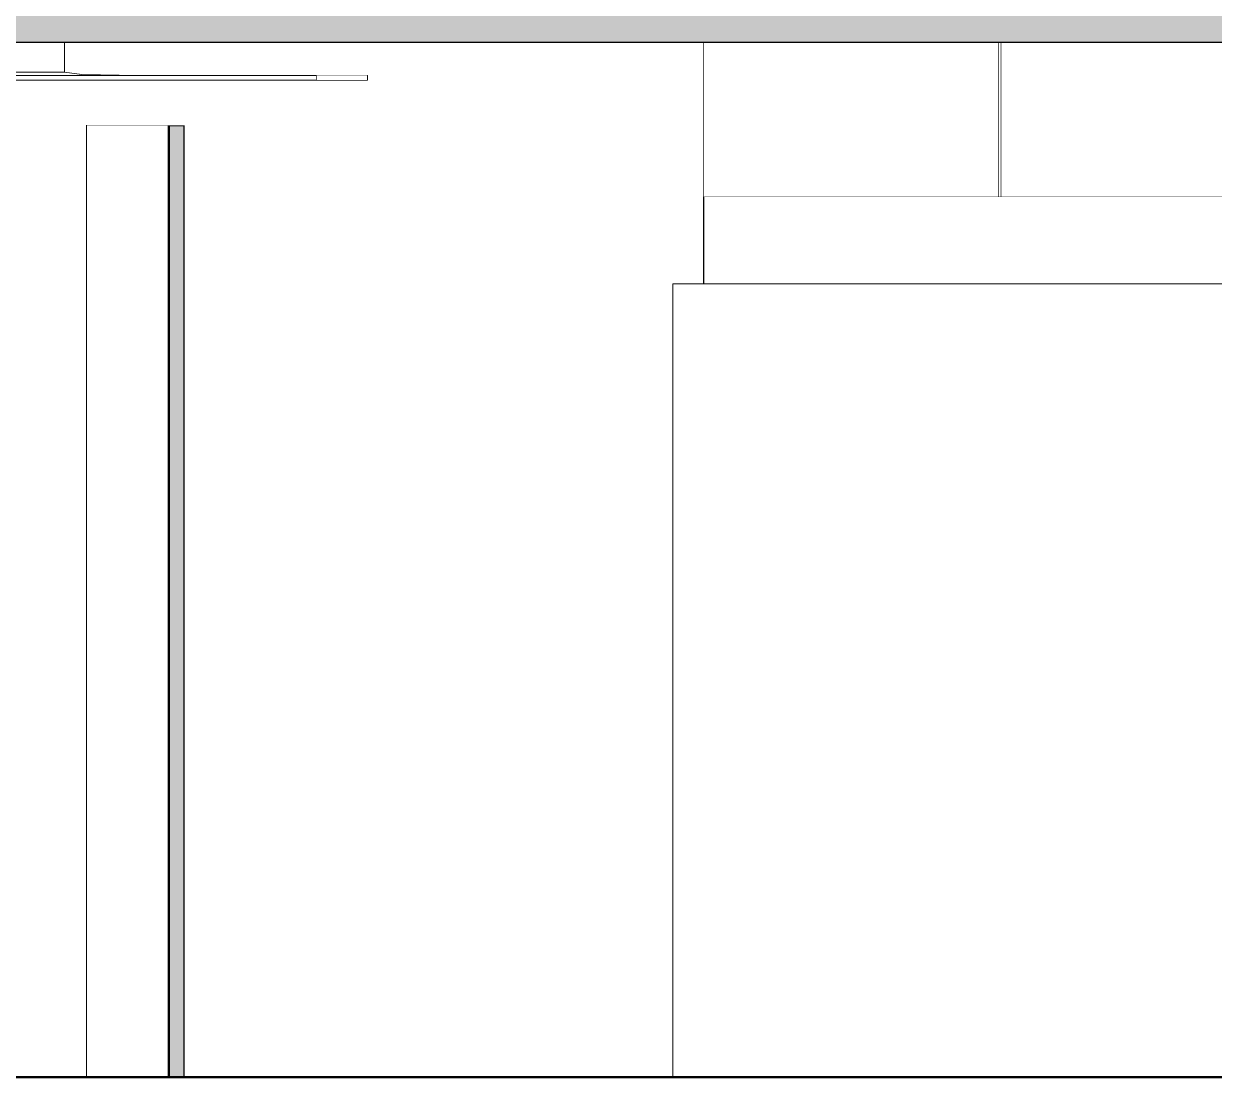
# Model space of a CAD drawing. Header units: millimetres. Extents: x -46169 to 237885, y -84465 to 18123.
# Drawn here: x 168719 to 172473, y -84333 to -81013 of the extents above; entities that cross this region are included whole.
import ezdxf

# ---------------------------------------------------------------- set-up
doc = ezdxf.new("R2010")
doc.units = ezdxf.units.MM
doc.header["$MEASUREMENT"] = 0
doc.linetypes.add('Wipeout_Contour', pattern=[1000, 0, -1000])
for name, color, linetype, lineweight in [('0_Pen_No__85', 8, 'Continuous', 20), ('New_A-25-M_Curtain_Wall_Pen_No__87', 8, 'Continuous', 20), ('New_A-25-M_Wall_Ext_Pen_No__87', 8, 'Continuous', 20), ('New_A-25-M_Wall_Int_Pen_No__87', 8, 'Continuous', 20)]:
    doc.layers.add(name, color=color, linetype=linetype, lineweight=lineweight)
for name, color, linetype in [('New_A-20-M_Floor_Slab', 7, 'Continuous'), ('New_A-25-M_Curtain_Wall', 7, 'Continuous'), ('New_A-25-M_Wall_Ext', 7, 'Continuous'), ('New_A-25-M_Wall_Int', 7, 'Continuous')]:
    doc.layers.add(name, color=color, linetype=linetype)
for name, color, linetype, lineweight, true_color in [('New_A-20-M_Floor_Slab_Pen_No__29', 7, 'Continuous', 50, 0x2a2a2a), ('New_A-20-M_Floor_Slab_Pen_No__81', 7, 'Continuous', 20, 0x6a6a6a), ('New_A-25-M_Wall_Ext_Pen_No__107', 7, 'Continuous', 15, 0xa6a6a6), ('New_A-25-M_Wall_Ext_Pen_No__27', 7, 'Continuous', 50, 0x2a2a2a)]:
    doc.layers.add(name, color=color, linetype=linetype, lineweight=lineweight, true_color=true_color)

# ---------------------------------------------------------------- blocks, each defined once
blk = doc.blocks.new('Section Elem_136_3', base_point=(129666.7, -84332.6))
at = {"color": 254, "linetype": 'Wipeout_Contour', "lineweight": 0, "ltscale": 764125.119659}
blk.add_wipeout([(172416.3, -81557.6), (172416.3, -81832.6), (172946.3, -81832.6), (172946.3, -81557.6)], dxfattribs=at).dxf.layer = 'New_A-25-M_Wall_Int'
at = {"color": 254, "linetype": 'Wipeout_Contour', "lineweight": 0, "ltscale": 762208.461349}
blk.add_wipeout([(171885.8, -81557.6), (171885.8, -81832.6), (172416.3, -81832.6), (172416.3, -81557.6)], dxfattribs=at).dxf.layer = 'New_A-25-M_Wall_Int'
at = {"layer": 'New_A-25-M_Wall_Int_Pen_No__87', "linetype": 'Continuous'}
for p, q in [((172416.3, -81557.6), (172946.3, -81557.6)), ((172416.3, -81832.6), (172946.3, -81832.6))]:
    blk.add_line(p, q, dxfattribs=at)
at = {"color": 254, "linetype": 'Wipeout_Contour', "lineweight": 0, "ltscale": 760290.869577}
blk.add_wipeout([(171354.8, -81557.6), (171354.8, -81832.6), (171885.8, -81832.6), (171885.8, -81557.6)], dxfattribs=at).dxf.layer = 'New_A-25-M_Wall_Int'
at = {"layer": 'New_A-25-M_Wall_Int_Pen_No__87', "linetype": 'Continuous'}
for p, q in [((171885.8, -81557.6), (172416.3, -81557.6)), ((171885.8, -81832.6), (172416.3, -81832.6))]:
    blk.add_line(p, q, dxfattribs=at)
at = {"color": 254, "linetype": 'Wipeout_Contour', "lineweight": 0, "ltscale": 758445.021076}
blk.add_wipeout([(170863.4, -81557.6), (170863.4, -81832.6), (171354.8, -81832.6), (171354.8, -81557.6)], dxfattribs=at).dxf.layer = 'New_A-25-M_Wall_Int'
at = {"layer": 'New_A-25-M_Wall_Int_Pen_No__87', "linetype": 'Continuous'}
for p, q in [((170863.4, -81557.6), (171354.8, -81557.6)), ((171354.8, -81557.6), (171885.8, -81557.6)), ((170863.4, -81832.6), (171354.8, -81832.6)), ((171354.8, -81832.6), (171885.8, -81832.6))]:
    blk.add_line(p, q, dxfattribs=at)
blk = doc.blocks.new('Section Elem_176_3', base_point=(129666.7, -84332.6))
at = {"layer": 'New_A-20-M_Floor_Slab_Pen_No__81', "linetype": 'Continuous', "lineweight": 0, "true_color": 0x353535}
blk.add_hatch(color=250, dxfattribs=at).paths.add_polyline_path([(175986.3, -81073.1), (175986.3, -80953.1), (165217.1, -80953.1), (165217.1, -81073.1)])
at = {"layer": 'New_A-20-M_Floor_Slab_Pen_No__29', "linetype": 'Continuous'}
blk.add_line((175986.3, -81073.1), (165217.1, -81073.1), dxfattribs=at)
blk = doc.blocks.new('Section Elem_188_3', base_point=(129666.7, -84332.6))
at = {"layer": 'New_A-25-M_Wall_Ext_Pen_No__27', "linetype": 'Continuous'}
blk.add_line((169226.3, -81332.6), (169226.3, -84332.6), dxfattribs=at)
at = {"color": 254, "linetype": 'Wipeout_Contour', "lineweight": 0, "ltscale": 753018.956047}
blk.add_wipeout([(169176.2, -81332.6), (168917.2, -81332.6), (168917.2, -84332.6), (169176.2, -84332.6)], dxfattribs=at).dxf.layer = 'New_A-25-M_Wall_Ext'
at = {"layer": 'New_A-25-M_Wall_Ext_Pen_No__107', "linetype": 'Continuous', "lineweight": 0, "true_color": 0xa6a6a6}
blk.add_hatch(color=253, dxfattribs=at).paths.add_polyline_path([(169176.2, -81332.6), (169176.2, -84332.6), (169226.3, -84332.6), (169226.3, -81332.6)])
at = {"layer": 'New_A-25-M_Wall_Ext_Pen_No__27', "linetype": 'Continuous'}
for p, q in [((169176.2, -81332.6), (169176.2, -84332.6)), ((169226.3, -81332.6), (169176.2, -81332.6))]:
    blk.add_line(p, q, dxfattribs=at)
at = {"layer": 'New_A-25-M_Wall_Ext_Pen_No__87', "linetype": 'Continuous'}
blk.add_line((169176.2, -81332.6), (168917.2, -81332.6), dxfattribs=at)
blk = doc.blocks.new('Section Elem_199_3', base_point=(129666.7, -84332.6))
at = {"color": 254, "linetype": 'Wipeout_Contour', "lineweight": 0, "ltscale": 744700.17384}
blk.add_wipeout([(165437.1, -81190.6), (169642.6, -81190.6), (169642.6, -81175.6), (165437.1, -81175.6)], dxfattribs=at).dxf.layer = 'New_A-25-M_Wall_Int'
at = {"color": 254, "linetype": 'Wipeout_Contour', "lineweight": 0, "ltscale": 1126813.490399084}
blk.add_wipeout([(169020.3, -81190.6), (168495, -81190.6), (168495, -84332.6), (168917.2, -84332.6), (168917.2, -81332.6), (169020.3, -81332.6)], dxfattribs=at).dxf.layer = 'New_A-25-M_Wall_Int'
at = {"layer": 'New_A-25-M_Wall_Int_Pen_No__87', "linetype": 'Continuous'}
blk.add_line((168917.2, -84332.6), (168917.2, -81332.6), dxfattribs=at)
at = {"color": 254, "linetype": 'Wipeout_Contour', "lineweight": 0, "ltscale": 1129257.467071407}
blk.add_wipeout([(169546.2, -81190.6), (169020.3, -81190.6), (169020.3, -81332.6), (169226.3, -81332.6), (169226.3, -84332.6), (169546.2, -84332.6)], dxfattribs=at).dxf.layer = 'New_A-25-M_Wall_Int'
at = {"color": 254, "linetype": 'Wipeout_Contour', "lineweight": 0, "ltscale": 1507920.850215561}
blk.add_wipeout([(169803.4, -81190.6), (169546.2, -81190.6), (169546.2, -84332.6), (170072.4, -84332.6), (170072.4, -81073.1), (169546.2, -81073.1), (169546.2, -81175.6), (169803.4, -81175.6)], dxfattribs=at).dxf.layer = 'New_A-25-M_Wall_Int'
at = {"color": 254, "linetype": 'Wipeout_Contour', "lineweight": 0, "ltscale": 936587.690244}
blk.add_wipeout([(168497.3, -81175.6), (169029.2, -81175.6), (169020.3, -81175.3), (168901.8, -81172.6), (168627.8, -81172.6)], dxfattribs=at).dxf.layer = 'New_A-25-M_Wall_Int'
at = {"layer": 'New_A-25-M_Wall_Int_Pen_No__87', "linetype": 'Continuous'}
for p, q in [((169642.6, -81175.6), (169642.6, -81190.6)), ((169803.4, -81175.6), (169803.4, -81190.6))]:
    blk.add_line(p, q, dxfattribs=at)
at = {"color": 254, "linetype": 'Wipeout_Contour', "lineweight": 0, "ltscale": 938382.833344}
blk.add_wipeout([(169020.3, -81175.3), (169029.2, -81175.6), (169546.2, -81175.6), (169546.2, -81073.1), (169020.3, -81073.1)], dxfattribs=at).dxf.layer = 'New_A-25-M_Wall_Int'
at = {"color": 254, "linetype": 'Wipeout_Contour', "lineweight": 0, "ltscale": 757428.767897}
blk.add_wipeout([(170072.4, -84332.6), (170598.8, -84332.6), (170598.8, -81073.1), (170072.4, -81073.1)], dxfattribs=at).dxf.layer = 'New_A-25-M_Wall_Int'
at = {"color": 254, "linetype": 'Wipeout_Contour', "lineweight": 0, "ltscale": 749079.02542}
blk.add_wipeout([(168627.8, -81172.6), (168901.8, -81172.6), (168847.7, -81165.4), (168681.9, -81165.4)], dxfattribs=at).dxf.layer = 'New_A-25-M_Wall_Int'
at = {"layer": 'New_A-25-M_Wall_Int_Pen_No__87', "linetype": 'Continuous'}
for p, q in [((169546.2, -81175.6), (169803.4, -81175.6)), ((169546.2, -81190.6), (169803.4, -81190.6))]:
    blk.add_line(p, q, dxfattribs=at)
at = {"color": 254, "linetype": 'Wipeout_Contour', "lineweight": 0, "ltscale": 748992.789384}
blk.add_wipeout([(168681.9, -81073.1), (168681.9, -81165.4), (168847.7, -81165.4), (168847.7, -81073.1)], dxfattribs=at).dxf.layer = 'New_A-25-M_Wall_Int'
at = {"color": 254, "linetype": 'Wipeout_Contour', "lineweight": 0, "ltscale": 1137570.91791491}
blk.add_wipeout([(170598.8, -84332.6), (170765.5, -84332.6), (170765.5, -81832.6), (170862, -81832.6), (170862, -81073.1), (170598.8, -81073.1)], dxfattribs=at).dxf.layer = 'New_A-25-M_Wall_Int'
at = {"layer": 'New_A-25-M_Wall_Int_Pen_No__87', "linetype": 'Continuous'}
blk.add_line((170765.5, -84332.6), (170765.5, -81832.6), dxfattribs=at)
at = {"color": 254, "linetype": 'Wipeout_Contour', "lineweight": 0, "ltscale": 937002.255224}
blk.add_wipeout([(168847.7, -81165.4), (168901.8, -81172.6), (169020.3, -81175.3), (169020.3, -81073.1), (168847.7, -81073.1)], dxfattribs=at).dxf.layer = 'New_A-25-M_Wall_Int'
at = {"color": 254, "linetype": 'Wipeout_Contour', "lineweight": 0, "ltscale": 1513813.509605524}
blk.add_wipeout([(170862, -81832.6), (170863.4, -81832.6), (170863.4, -81190.6), (170862.9, -81190.6), (170862.9, -81175.6), (170863.4, -81175.6), (170863.4, -81073.1), (170862, -81073.1)], dxfattribs=at).dxf.layer = 'New_A-25-M_Wall_Int'
at = {"layer": 'New_A-25-M_Wall_Int_Pen_No__87', "linetype": 'Continuous'}
for p, q in [((168847.7, -81073.1), (168847.7, -81165.4)), ((170862, -81073.1), (170862, -81832.6)), ((170863.4, -81175.6), (170863.4, -81073.1)), ((169029.2, -81175.6), (168497.3, -81175.6)), ((168681.9, -81165.4), (168847.7, -81165.4)), ((168847.7, -81165.4), (168901.8, -81172.6)), ((168901.8, -81172.6), (169020.3, -81175.3)), ((169020.3, -81175.3), (169029.2, -81175.6)), ((169029.2, -81175.6), (169546.2, -81175.6)), ((170862.9, -81190.6), (170862.9, -81175.6)), ((170863.4, -81175.6), (170862.9, -81175.6)), ((168495, -81190.6), (169020.3, -81190.6)), ((169020.3, -81190.6), (169546.2, -81190.6)), ((170863.4, -81190.6), (170862.9, -81190.6)), ((170863.4, -81832.6), (170863.4, -81190.6)), ((170765.5, -81832.6), (170862, -81832.6)), ((170862, -81832.6), (170863.4, -81832.6))]:
    blk.add_line(p, q, dxfattribs=at)
blk = doc.blocks.new('Section Elem_212_3', base_point=(129666.7, -84332.6))
at = {"color": 254, "linetype": 'Wipeout_Contour', "lineweight": 0, "ltscale": 760294.621283}
blk.add_wipeout([(171801.3, -81557.6), (171801.7, -81557.6), (171801.7, -81073.1), (171801.3, -81073.1)], dxfattribs=at).dxf.layer = 'New_A-25-M_Curtain_Wall'
at = {"color": 254, "linetype": 'Wipeout_Contour', "lineweight": 0, "ltscale": 760275.803327}
blk.add_wipeout([(171791.3, -81557.6), (171801.3, -81557.6), (171801.3, -81073.1), (171791.3, -81073.1)], dxfattribs=at).dxf.layer = 'New_A-25-M_Curtain_Wall'
at = {"layer": 'New_A-25-M_Curtain_Wall_Pen_No__87', "linetype": 'Continuous'}
for p, q in [((171791.3, -81557.6), (171791.3, -81073.1)), ((171801.3, -81557.6), (171801.3, -81073.1))]:
    blk.add_line(p, q, dxfattribs=at)
blk = doc.blocks.new('Section Elem_231_3', base_point=(129666.7, -84332.6))
at = {"color": 254, "linetype": 'Wipeout_Contour', "lineweight": 0, "ltscale": 762073.102174}
blk.add_wipeout([(171801.7, -81073.1), (171801.7, -81557.6), (172784.6, -81557.6), (172784.6, -81073.1)], dxfattribs=at).dxf.layer = 'New_A-25-M_Curtain_Wall'
blk = doc.blocks.new('Section Elem_233_3', base_point=(129666.7, -84332.6))
at = {"color": 254, "linetype": 'Wipeout_Contour', "lineweight": 0, "ltscale": 1515258.427219026}
blk.add_wipeout([(170862.9, -81190.6), (170863.4, -81190.6), (170863.4, -81557.6), (171791.3, -81557.6), (171791.3, -81073.1), (170863.4, -81073.1), (170863.4, -81175.6), (170862.9, -81175.6)], dxfattribs=at).dxf.layer = 'New_A-25-M_Curtain_Wall'
blk = doc.blocks.new('Section Elem_255_3', base_point=(129666.7, -84332.6))
at = {"color": 254, "linetype": 'Wipeout_Contour', "lineweight": 0, "ltscale": 752842.16444}
blk.add_wipeout([(169801.2, -81175.6), (169801.2, -81190.6), (169801.5, -81190.6), (169801.5, -81175.6)], dxfattribs=at).dxf.layer = 'New_A-25-M_Curtain_Wall'
at = {"color": 254, "linetype": 'Wipeout_Contour', "lineweight": 0, "ltscale": 752846.01989}
blk.add_wipeout([(169801.5, -81190.6), (169803.4, -81190.6), (169803.4, -81175.6), (169801.5, -81175.6)], dxfattribs=at).dxf.layer = 'New_A-25-M_Curtain_Wall'
at = {"layer": 'New_A-25-M_Curtain_Wall_Pen_No__87', "linetype": 'Continuous'}
blk.add_line((169801.5, -81190.6), (169801.5, -81175.6), dxfattribs=at)
blk = doc.blocks.new('Section Elem_256_3', base_point=(129666.7, -84332.6))
at = {"color": 254, "linetype": 'Wipeout_Contour', "lineweight": 0, "ltscale": 752555.4763}
blk.add_wipeout([(169642.6, -81175.6), (169642.6, -81190.6), (169801.2, -81190.6), (169801.2, -81175.6)], dxfattribs=at).dxf.layer = 'New_A-25-M_Curtain_Wall'
blk = doc.blocks.new('Section Elem_259_3', base_point=(129666.7, -84332.6))
at = {"layer": 'New_A-20-M_Floor_Slab_Pen_No__29', "linetype": 'Continuous'}
for p, q in [((165150.5, -84332.6), (169176.2, -84332.6)), ((169176.2, -84332.6), (169226.3, -84332.6)), ((169226.3, -84332.6), (172679.4, -84332.6))]:
    blk.add_line(p, q, dxfattribs=at)
blk = doc.blocks.new('I-06 Lecture Theatre Elevation_STORY_MARKER', base_point=(129666.7, -84332.6))
at = {"layer": '0_Pen_No__85', "linetype": 'Continuous'}
blk.add_line((164194, -84332.6), (177009.4, -84332.6), dxfattribs=at)

msp = doc.modelspace()

# ---------------------------------------------------------------- block references
at = {"layer": 'New_A-20-M_Floor_Slab'}
msp.add_blockref('Section Elem_176_3', (129666.7, -84332.6), dxfattribs=at)
at = {"layer": 'New_A-25-M_Wall_Ext'}
msp.add_blockref('Section Elem_188_3', (129666.7, -84332.6), dxfattribs=at)
at = {"layer": 'New_A-25-M_Wall_Int'}
msp.add_blockref('Section Elem_136_3', (129666.7, -84332.6), dxfattribs=at)

# ---------------------------------------------------------------- next in the draw order: block references
at = {"layer": 'New_A-25-M_Curtain_Wall'}
msp.add_blockref('Section Elem_212_3', (129666.7, -84332.6), dxfattribs=at)
at = {"layer": 'New_A-25-M_Wall_Int'}
msp.add_blockref('Section Elem_199_3', (129666.7, -84332.6), dxfattribs=at)

# ---------------------------------------------------------------- next in the draw order: block references
at = {"layer": 'New_A-20-M_Floor_Slab'}
msp.add_blockref('Section Elem_259_3', (129666.7, -84332.6), dxfattribs=at)
at = {"layer": 'New_A-25-M_Curtain_Wall'}
for name in ['Section Elem_231_3', 'Section Elem_255_3']:
    msp.add_blockref(name, (129666.7, -84332.6), dxfattribs=at)

# ---------------------------------------------------------------- next in the draw order: block references
for name in ['Section Elem_233_3', 'Section Elem_256_3']:
    msp.add_blockref(name, (129666.7, -84332.6), dxfattribs=at)

# ---------------------------------------------------------------- next in the draw order: block references
at = {"linetype": 'Continuous', "lineweight": 0}
msp.add_blockref('I-06 Lecture Theatre Elevation_STORY_MARKER', (129666.7, -84332.6), dxfattribs=at)

doc.saveas('drawing.dxf')
